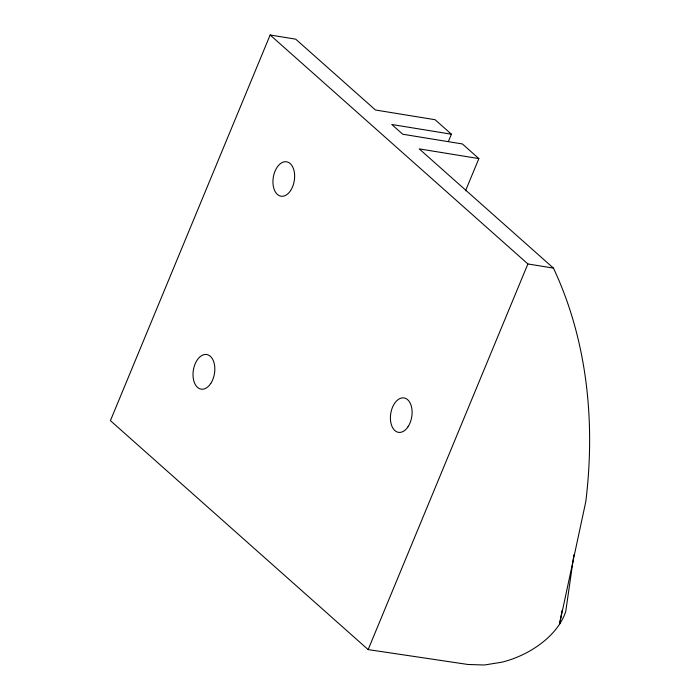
<?xml version="1.0" encoding="UTF-8"?>
<svg xmlns="http://www.w3.org/2000/svg" width="700" height="700" viewBox="0 0 700 700"><rect width="100%" height="100%" fill="white"/><g stroke="black" fill="none" stroke-linecap="round" stroke-linejoin="round"><path stroke-width="1.05" d="M573.93 554.663L565.766 611.354A70.779 44.809 -22.3 0 1 501.996 662.174L484.426 665L467.906 664.475L368.148 649.6L110.407 420.648L270.148 35L295.706 39.165L375.463 110.005L435.102 119.718L451.421 134.207L448.499 141.26M562.144 610.321L559.51 624.234L585.804 501.594A565.933 418.486 -48.4 0 0 553.446 268.109L419.221 148.881L478.87 158.594L465.517 190.82M368.148 649.6L527.887 263.953L270.148 35M451.421 134.207L391.781 124.495L402.736 134.234L462.385 143.946L478.87 158.594M527.887 263.953L553.446 268.109M290.614 190.531A17.43 10.623 -80.8 0 0 287.7 162.076A17.43 10.623 -80.8 0 0 273.07 184.406A17.43 10.623 -80.8 0 0 290.614 190.531M408.082 426.659A17.43 10.623 -80.8 0 0 405.169 398.213A17.43 10.623 -80.8 0 0 390.539 420.543A17.43 10.623 -80.8 0 0 408.082 426.659M210.787 383.425A17.544 10.693 -80.8 0 0 207.847 354.804A17.544 10.693 -80.8 0 0 193.13 377.265A17.544 10.693 -80.8 0 0 210.787 383.425"/></g></svg>
